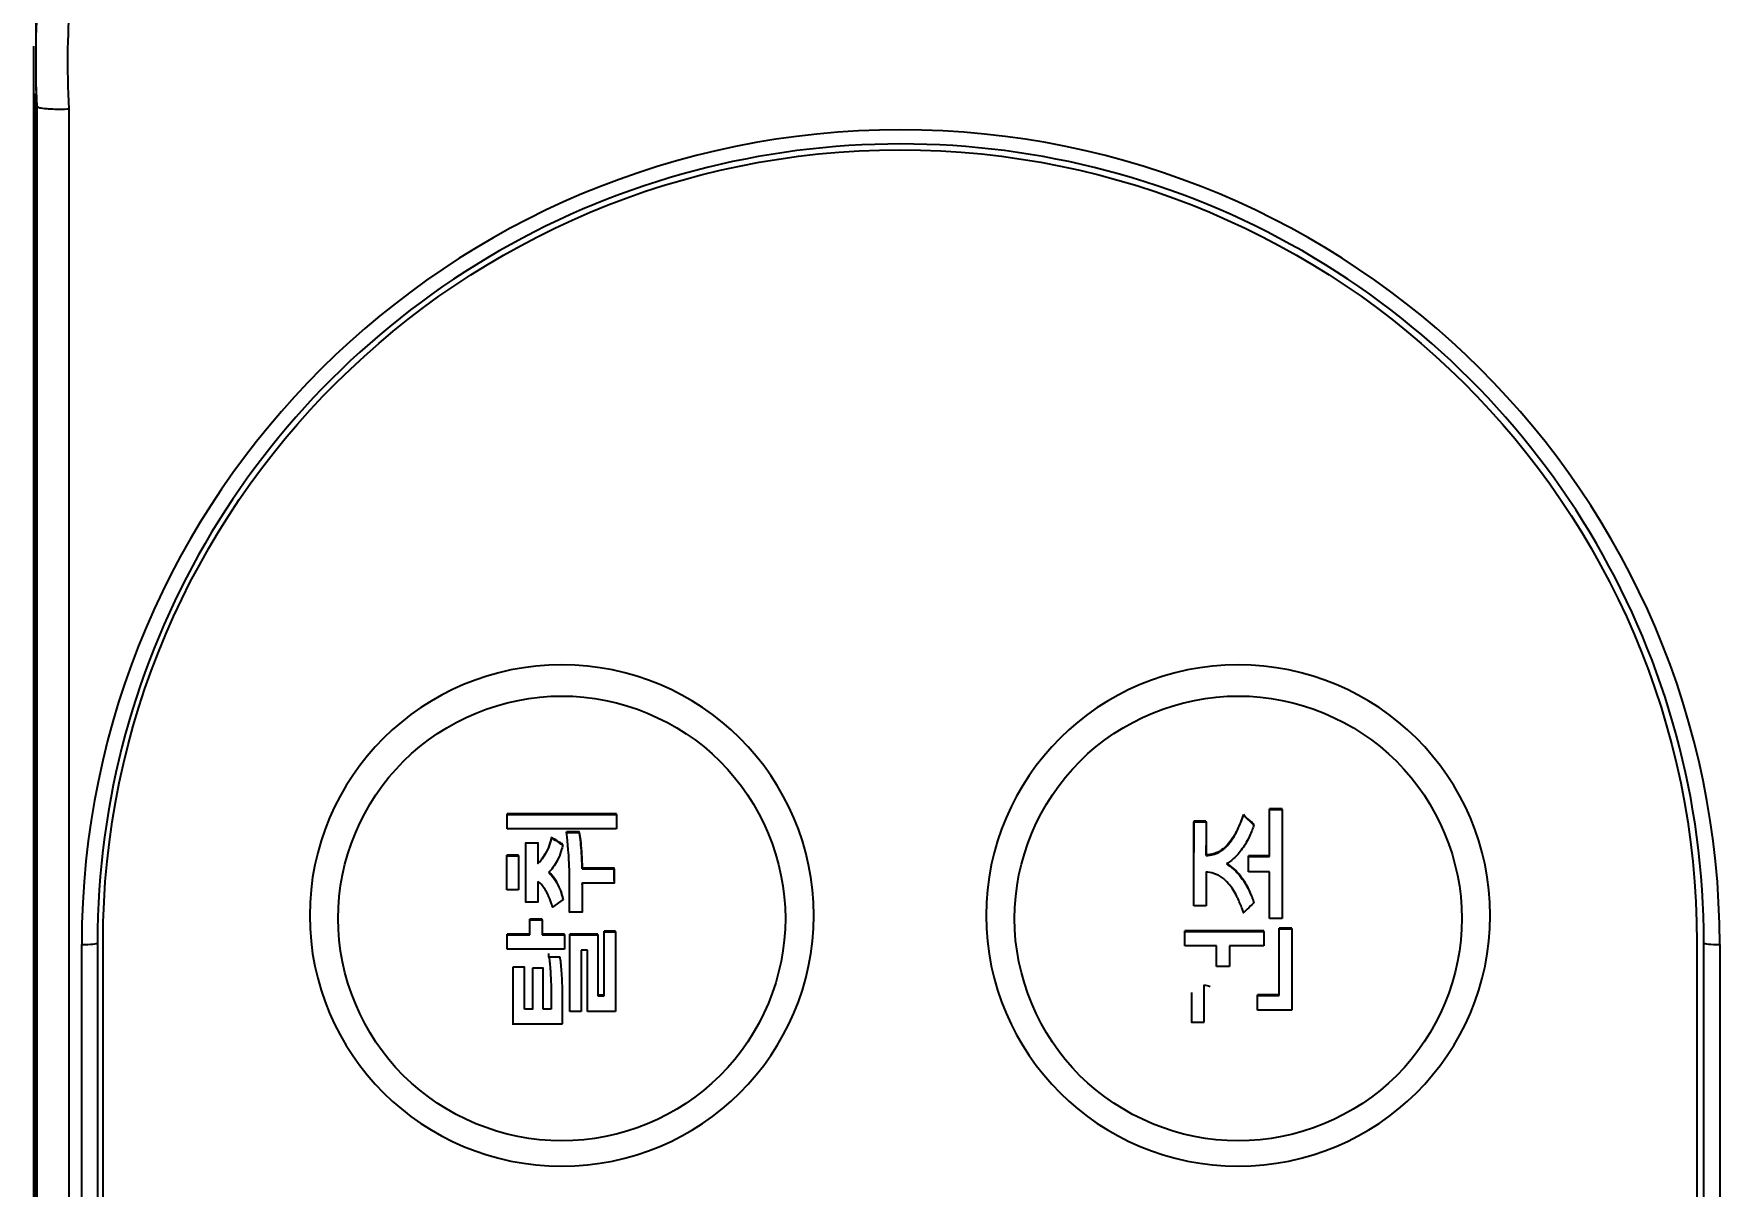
# Model space of a CAD drawing. Header units: millimetres. Extents: x 28 to 2974, y 8 to 3716.
# Drawn here: x 919.9 to 973.6, y 1258.4 to 1295 of the extents above; entities that cross this region are included whole.
import ezdxf

# ---------------------------------------------------------------- set-up
doc = ezdxf.new("R2010")
doc.units = ezdxf.units.MM
doc.layers.get('Defpoints').update_dxf_attribs({"linetype": 'CONTINUOUS'})
doc.layers.add('1LINE', color=7, linetype='CONTINUOUS')
doc.styles.add('Annotative', font='malgun.ttf')
doc.dimstyles.new('WOO', dxfattribs={"dimtxt": 20, "dimasz": 2, "dimexe": 1.25, "dimexo": 0.3, "dimgap": 1, "dimtad": 1, "dimdec": 1, "dimzin": 1, "dimdsep": 46, "dimtxsty": 'Annotative', "dimcen": 0, "dimclrd": 1, "dimclre": 1, "dimclrt": 2, "dimadec": 0, "dimazin": 0, "dimtfac": 1, "dimtdec": 1, "dimtofl": 0, "dimtmove": 0, "dimatfit": 3, "dimfxl": 0, "dimarcsym": 0})

# ---------------------------------------------------------------- blocks, each defined once
blk = doc.blocks.new('*D14')
at = {"layer": '1LINE', "color": 1, "lineweight": -2}
for p, q in [((919.938, 1293.155), (919.938, 1507.211)), ((1389.18, 1168.858), (1389.18, 1507.211)), ((921.938, 1505.961), (1387.18, 1505.961))]:
    blk.add_line(p, q, dxfattribs=at)
at = {"layer": '1LINE', "color": 1}
for points in [[(921.938, 1506.294), (921.938, 1505.627), (919.938, 1505.961)], [(1387.18, 1506.294), (1387.18, 1505.627), (1389.18, 1505.961)]]:
    blk.add_solid(points, dxfattribs=at)
at = {"layer": 'Defpoints', "color": 0}
for p in [(1389.18, 1505.961), (919.938, 1292.855), (1389.18, 1168.558)]:
    blk.add_point(p, dxfattribs=at)
at = {"layer": '1LINE', "color": 2, "insert": (1154.559, 1517.294), "char_height": 20, "attachment_point": 5, "style": 'Annotative'}
blk.add_mtext('469', dxfattribs=at)

msp = doc.modelspace()

# ---------------------------------------------------------------- linework, layer by layer
at = {"layer": '1LINE', "linetype": 'Continuous'}
for p, q in [((919.863, 1071.253), (919.863, 1294.559)), ((919.903, 1071.223), (919.903, 1293.064)), ((919.973, 1070.803), (919.973, 1292.645)), ((920.973, 1292.57), (920.973, 1070.7)), ((938.365, 1270.198), (934.888, 1270.198)), ((934.888, 1270.177), (934.888, 1270.198)), ((938.365, 1270.177), (938.365, 1270.198)), ((957.072, 1269.964), (957.068, 1269.964)), ((957.068, 1269.943), (957.068, 1269.964)), ((957.085, 1269.943), (957.085, 1269.964)), ((958.267, 1270.155), (958.267, 1270.176)), ((958.595, 1269.841), (958.595, 1269.862)), ((959.492, 1270.357), (959.092, 1270.357)), ((959.092, 1270.336), (959.092, 1270.357)), ((959.492, 1270.336), (959.492, 1270.357)), ((936.298, 1269.426), (936.298, 1269.447)), ((936.769, 1269.603), (936.769, 1269.624)), ((937.046, 1269.603), (937.046, 1269.624)), ((958.072, 1269.68), (958.072, 1269.701)), ((935.251, 1268.882), (934.88, 1268.882)), ((934.88, 1268.861), (934.88, 1268.882)), ((935.251, 1268.861), (935.251, 1268.882)), ((935.859, 1269.281), (935.859, 1269.299)), ((935.859, 1268.938), (935.859, 1268.917)), ((936.093, 1268.904), (936.093, 1268.925)), ((936.233, 1269.202), (936.233, 1269.223)), ((937.246, 1269.008), (937.246, 1269.029)), ((957.085, 1269.251), (957.085, 1269.23)), ((957.085, 1269.169), (957.085, 1269.19)), ((957.105, 1268.878), (957.105, 1268.899)), ((957.431, 1268.953), (957.431, 1268.974)), ((957.793, 1269.236), (957.793, 1269.257)), ((959.092, 1268.867), (958.421, 1268.867)), ((958.421, 1268.847), (958.421, 1268.867)), ((935.982, 1268.743), (935.982, 1268.764)), ((937.591, 1268.469), (937.27, 1268.469)), ((937.27, 1268.448), (937.27, 1268.469)), ((937.591, 1268.448), (937.591, 1268.469)), ((938.285, 1268.088), (938.285, 1268.466)), ((938.285, 1268.443), (938.285, 1268.464)), ((957.949, 1268.44), (957.949, 1268.461)), ((936.352, 1268.176), (936.352, 1268.197)), ((936.499, 1267.945), (936.499, 1267.966)), ((936.612, 1267.672), (936.612, 1267.693)), ((937.274, 1267.957), (937.274, 1267.978)), ((938.285, 1268.067), (938.285, 1268.088)), ((958.227, 1268.123), (958.227, 1268.144)), ((958.456, 1267.729), (958.456, 1267.749)), ((935.48, 1267.396), (935.48, 1267.417)), ((935.48, 1267.396), (935.48, 1267.391)), ((936.665, 1267.477), (936.665, 1267.498)), ((958.595, 1267.373), (958.595, 1267.394)), ((935.998, 1266.85), (935.611, 1266.85)), ((935.611, 1266.829), (935.611, 1266.85)), ((935.998, 1266.829), (935.998, 1266.85)), ((921.883, 1266.099), (921.883, 1070.674)), ((935.611, 1266.379), (934.888, 1266.379)), ((934.888, 1266.358), (934.888, 1266.379)), ((936.713, 1266.379), (935.998, 1266.379)), ((936.713, 1266.358), (936.713, 1266.379)), ((937.772, 1266.379), (936.883, 1266.379)), ((936.883, 1266.358), (936.883, 1266.379)), ((937.772, 1266.358), (937.772, 1266.379)), ((938.325, 1266.469), (937.965, 1266.469)), ((937.965, 1266.448), (937.965, 1266.469)), ((938.325, 1266.448), (938.325, 1266.469)), ((958.911, 1266.487), (956.398, 1266.487)), ((956.398, 1266.466), (956.398, 1266.487)), ((958.911, 1266.466), (958.911, 1266.487)), ((959.796, 1266.569), (959.397, 1266.569)), ((959.397, 1266.548), (959.397, 1266.569)), ((959.796, 1266.548), (959.796, 1266.569)), ((972.883, 1070.674), (972.883, 1266.099)), ((921.383, 1070.622), (921.383, 1266.047)), ((936.215, 1265.651), (936.215, 1265.766)), ((973.383, 1266.047), (973.383, 1070.622)), ((935.44, 1263.996), (935.44, 1264.111)), ((937.965, 1264.437), (937.772, 1264.437)), ((959.397, 1264.447), (958.709, 1264.447)), ((958.709, 1264.426), (958.709, 1264.447)), ((935.065, 1263.532), (935.065, 1263.495)), ((956.828, 1263.585), (956.832, 1263.585))]:
    msp.add_line(p, q, dxfattribs=at)
for centre, major_axis, ratio, start_param, end_param in [((947.383, 1266.047), (-26, 0), 0.994521, 3.141593, 6.283185), ((947.383, 1266.099), (25.5, 0), 0.994521, 0, 3.141593), ((921.383, 1266.099), (0.5, 0), 0.104535, 4.712389, 6.283185), ((973.383, 1266.099), (-0.5, 0), 0.104535, 0, 1.570796)]:
    msp.add_ellipse(centre, major_axis=major_axis, ratio=ratio, start_param=start_param, end_param=end_param, dxfattribs=at)
for points, knots in [([(919.973, 1292.645), (919.973, 1292.646), (919.973, 1292.647), (919.901, 1293.967), (919.925, 1295.276), (920.041, 1296.571)], [0, 0, 0, 0, 0.000474, 0.000474, 1, 1, 1, 1]), ([(919.973, 1292.645), (919.989, 1292.633), (920.022, 1292.607), (920.226, 1292.582), (920.536, 1292.564), (920.797, 1292.567), (920.973, 1292.57)], [0, 0, 0, 0, 0.241272, 0.500154, 0.661789, 1, 1, 1, 1]), ([(925.289, 1062.226), (923.207, 1064.56), (922.059, 1067.565), (922.059, 1070.686), (922.059, 1070.686), (922.059, 1266.111), (922.059, 1266.111), (922.059, 1279.985), (933.409, 1291.271), (961.31, 1291.271), (972.659, 1279.985), (972.659, 1266.111), (972.659, 1266.111), (972.659, 1070.686), (972.659, 1070.686)], [0, 0, 0, 0, 0.2, 0.2, 0.2, 0.4, 0.4, 0.4, 0.6, 0.6, 0.8, 0.8, 0.8, 1, 1, 1, 1]), ([(936.622, 1259.014), (932.204, 1259.014), (928.622, 1262.575), (928.622, 1271.364), (932.204, 1274.926), (941.041, 1274.926), (944.622, 1271.364), (944.622, 1262.575), (941.041, 1259.014), (936.622, 1259.014)], [0, 0, 0, 0, 0.25, 0.25, 0.5, 0.5, 0.75, 0.75, 1, 1, 1, 1]), ([(958.097, 1259.014), (953.679, 1259.014), (950.097, 1262.575), (950.097, 1271.364), (953.679, 1274.926), (962.515, 1274.926), (966.097, 1271.364), (966.097, 1262.575), (962.515, 1259.014), (958.097, 1259.014)], [0, 0, 0, 0, 0.25, 0.25, 0.5, 0.5, 0.75, 0.75, 1, 1, 1, 1]), ([(936.622, 1259.815), (938.498, 1259.815), (940.32, 1260.566), (942.97, 1263.204), (943.723, 1265.034), (943.722, 1268.72), (942.955, 1270.562), (940.336, 1273.169), (938.502, 1273.935), (934.751, 1273.938), (932.913, 1273.172), (930.291, 1270.566), (929.523, 1268.74), (929.522, 1265.015), (930.29, 1263.188), (932.908, 1260.582), (934.746, 1259.815), (936.622, 1259.815)], [0, 0, 0, 0, 0.125, 0.125, 0.25, 0.25, 0.375, 0.375, 0.5, 0.5, 0.625, 0.625, 0.75, 0.75, 0.875, 0.875, 1, 1, 1, 1]), ([(958.097, 1259.815), (959.973, 1259.815), (961.795, 1260.566), (964.445, 1263.204), (965.198, 1265.035), (965.196, 1268.72), (964.429, 1270.563), (961.81, 1273.169), (959.976, 1273.935), (956.225, 1273.937), (954.387, 1273.172), (951.766, 1270.565), (950.997, 1268.739), (950.996, 1265.014), (951.765, 1263.188), (954.383, 1260.582), (956.221, 1259.815), (958.097, 1259.815)], [0, 0, 0, 0, 0.125, 0.125, 0.25, 0.25, 0.375, 0.375, 0.5, 0.5, 0.625, 0.625, 0.75, 0.75, 0.875, 0.875, 1, 1, 1, 1]), ([(957.068, 1269.964), (957.023, 1269.964), (956.978, 1269.964), (956.888, 1269.964), (956.843, 1269.964), (956.775, 1269.964), (956.752, 1269.964), (956.719, 1269.964), (956.707, 1269.964), (956.693, 1269.964), (956.69, 1269.964), (956.687, 1269.964), (956.687, 1269.964), (956.686, 1269.964), (956.686, 1269.964), (956.686, 1269.964), (956.686, 1269.964), (956.686, 1269.964), (956.686, 1269.964), (956.686, 1269.964), (956.686, 1269.964)], [0, 0, 0, 0, 0.354111, 0.354111, 0.708222, 0.708222, 0.885277, 0.885277, 0.973805, 0.973805, 0.995937, 0.995937, 0.998703, 0.998703, 0.999395, 0.999395, 0.999741, 0.999741, 0.999914, 1, 1, 1, 1]), ([(956.686, 1267.891), (956.686, 1268.68), (956.686, 1269.943), (956.686, 1269.943), (956.686, 1269.943), (956.992, 1269.943), (957.068, 1269.943)], [0, 0, 0, 0, 0.44, 0.44, 0.44, 1, 1, 1, 1]), ([(957.068, 1269.943), (957.079, 1269.943), (957.085, 1269.943), (957.085, 1269.943), (957.085, 1269.943), (957.085, 1269.485), (957.085, 1269.169)], [0, 0, 0, 0, 0.16, 0.16, 0.16, 1, 1, 1, 1]), ([(958.595, 1269.862), (958.595, 1269.862), (958.594, 1269.863), (958.592, 1269.865), (958.59, 1269.867), (958.58, 1269.877), (958.572, 1269.884), (958.532, 1269.922), (958.5, 1269.953), (958.401, 1270.048), (958.313, 1270.096), (958.267, 1270.176)], [0, 0, 0, 0, 0.004558, 0.004558, 0.02279, 0.02279, 0.095716, 0.095716, 0.387421, 0.387421, 1, 1, 1, 1]), ([(958.267, 1270.155), (958.267, 1270.155), (958.595, 1269.841), (958.595, 1269.841), (958.563, 1269.739), (958.517, 1269.621), (958.456, 1269.487)], [0, 0, 0, 0, 0.5, 0.5, 0.5, 1, 1, 1, 1]), ([(936.653, 1269.231), (936.646, 1269.236), (936.639, 1269.24), (936.602, 1269.263), (936.572, 1269.281), (936.52, 1269.312), (936.498, 1269.326), (936.446, 1269.357), (936.417, 1269.375), (936.372, 1269.402), (936.357, 1269.411), (936.335, 1269.425), (936.328, 1269.429), (936.313, 1269.438), (936.306, 1269.443), (936.298, 1269.447), (936.298, 1269.447), (936.298, 1269.447), (936.298, 1269.447), (936.298, 1269.447)], [0, 0, 0, 0, 0.062495, 0.062495, 0.312477, 0.312477, 0.499963, 0.499963, 0.74964, 0.74964, 0.874478, 0.874478, 0.936897, 0.936897, 0.999316, 0.999316, 0.99992, 0.99992, 1, 1, 1, 1]), ([(937.046, 1269.624), (937.007, 1269.624), (936.967, 1269.624), (936.901, 1269.624), (936.874, 1269.624), (936.83, 1269.624), (936.811, 1269.624), (936.788, 1269.624), (936.782, 1269.624), (936.774, 1269.624), (936.772, 1269.624), (936.77, 1269.624), (936.77, 1269.624), (936.769, 1269.624), (936.769, 1269.624), (936.769, 1269.624), (936.769, 1269.624), (936.769, 1269.624), (936.769, 1269.624)], [0, 0, 0, 0, 0.428569, 0.428569, 0.714295, 0.714295, 0.910993, 0.910993, 0.973055, 0.973055, 0.992136, 0.992136, 0.997798, 0.997798, 0.999318, 0.999318, 0.9998, 1, 1, 1, 1]), ([(937.246, 1269.029), (937.23, 1269.284), (937.207, 1269.482), (937.175, 1269.624), (937.175, 1269.624), (937.118, 1269.624), (937.046, 1269.624)], [0, 0, 0, 0, 0.727273, 0.727273, 0.727273, 1, 1, 1, 1]), ([(937.046, 1269.603), (937.118, 1269.603), (937.175, 1269.603), (937.175, 1269.603), (937.207, 1269.462), (937.23, 1269.263), (937.246, 1269.008)], [0, 0, 0, 0, 0.272727, 0.272727, 0.272727, 1, 1, 1, 1]), ([(935.859, 1268.051), (935.859, 1268.051), (935.859, 1267.391), (935.859, 1267.391), (935.859, 1267.391), (935.48, 1267.391), (935.48, 1267.391), (935.48, 1267.391), (935.48, 1269.281), (935.48, 1269.281), (935.48, 1269.281), (935.859, 1269.281), (935.859, 1269.281), (935.859, 1269.281), (935.859, 1268.625), (935.859, 1268.625), (935.902, 1268.653), (935.942, 1268.693), (935.982, 1268.743)], [0, 0, 0, 0, 0.166667, 0.166667, 0.166667, 0.333333, 0.333333, 0.333333, 0.5, 0.5, 0.5, 0.666667, 0.666667, 0.666667, 0.833333, 0.833333, 0.833333, 1, 1, 1, 1]), ([(937.072, 1267.076), (936.972, 1267.076), (936.871, 1267.076), (936.871, 1267.076), (936.871, 1267.076), (936.871, 1268.145), (936.871, 1268.145), (936.871, 1268.376), (936.859, 1268.654), (936.833, 1268.98)], [0, 0, 0, 0, 0.2, 0.2, 0.2, 0.6, 0.6, 0.6, 1, 1, 1, 1]), ([(957.105, 1268.899), (957.094, 1268.899), (957.085, 1268.899), (957.085, 1268.899), (957.085, 1268.899), (957.085, 1269.025), (957.085, 1269.19)], [0, 0, 0, 0, 0.56, 0.56, 0.56, 1, 1, 1, 1]), ([(957.085, 1269.169), (957.085, 1269.004), (957.085, 1268.878), (957.085, 1268.878), (957.085, 1268.878), (957.094, 1268.878), (957.105, 1268.878)], [0, 0, 0, 0, 0.44, 0.44, 0.44, 1, 1, 1, 1]), ([(957.431, 1268.974), (957.306, 1268.924), (957.207, 1268.899), (957.133, 1268.899), (957.133, 1268.899), (957.118, 1268.899), (957.105, 1268.899)], [0, 0, 0, 0, 0.64, 0.64, 0.64, 1, 1, 1, 1]), ([(957.105, 1268.878), (957.118, 1268.878), (957.133, 1268.878), (957.133, 1268.878), (957.207, 1268.878), (957.306, 1268.903), (957.431, 1268.953)], [0, 0, 0, 0, 0.36, 0.36, 0.36, 1, 1, 1, 1]), ([(938.285, 1268.469), (938.285, 1268.469), (938.285, 1268.469), (938.285, 1268.469), (938.285, 1268.469), (938.285, 1268.469), (938.285, 1268.469), (938.285, 1268.469), (938.284, 1268.469), (938.284, 1268.469), (938.284, 1268.469), (938.283, 1268.469), (938.283, 1268.469), (938.281, 1268.469), (938.281, 1268.469), (938.278, 1268.469), (938.276, 1268.469), (938.271, 1268.469), (938.267, 1268.469), (938.256, 1268.469), (938.249, 1268.469), (938.227, 1268.469), (938.213, 1268.469), (938.169, 1268.469), (938.141, 1268.469), (938.054, 1268.469), (937.996, 1268.469), (937.823, 1268.469), (937.707, 1268.469), (937.591, 1268.469)], [0, 0, 0, 0, 0.000047, 0.000047, 0.000189, 0.000189, 0.000617, 0.000617, 0.00094, 0.00094, 0.001916, 0.001916, 0.00387, 0.00387, 0.007776, 0.007776, 0.015589, 0.015589, 0.031215, 0.031215, 0.062466, 0.062466, 0.124968, 0.124968, 0.249973, 0.249973, 0.499982, 0.499982, 1, 1, 1, 1]), ([(937.591, 1268.448), (937.889, 1268.448), (938.285, 1268.448), (938.285, 1268.448), (938.285, 1268.448), (938.285, 1268.446), (938.285, 1268.443)], [0, 0, 0, 0, 0.909091, 0.909091, 0.909091, 1, 1, 1, 1]), ([(957.431, 1268.263), (957.306, 1268.314), (957.207, 1268.34), (957.133, 1268.34), (957.133, 1268.34), (957.085, 1268.34), (957.085, 1268.34), (957.085, 1268.34), (957.085, 1267.739), (957.085, 1267.438)], [0, 0, 0, 0, 0.363636, 0.363636, 0.363636, 0.727273, 0.727273, 0.727273, 1, 1, 1, 1]), ([(938.285, 1268.067), (938.285, 1268.024), (938.285, 1267.996), (938.285, 1267.996), (938.285, 1267.996), (937.274, 1267.996), (937.274, 1267.996), (937.274, 1267.996), (937.274, 1267.991), (937.274, 1267.981)], [0, 0, 0, 0, 0.188497, 0.188497, 0.188497, 0.942483, 0.942483, 0.942483, 1, 1, 1, 1]), ([(936.665, 1267.477), (936.665, 1267.477), (936.33, 1267.23), (936.33, 1267.23), (936.317, 1267.282), (936.297, 1267.349), (936.27, 1267.431)], [0, 0, 0, 0, 0.5, 0.5, 0.5, 1, 1, 1, 1]), ([(958.278, 1267.069), (958.271, 1267.063), (958.267, 1267.059), (958.267, 1267.059), (958.252, 1267.102), (958.236, 1267.146), (958.219, 1267.19)], [0, 0, 0, 0, 0.28, 0.28, 0.28, 1, 1, 1, 1]), ([(937.274, 1267.126), (937.274, 1267.095), (937.274, 1267.076), (937.274, 1267.076), (937.274, 1267.076), (937.173, 1267.076), (937.072, 1267.076)], [0, 0, 0, 0, 0.220214, 0.220214, 0.220214, 1, 1, 1, 1]), ([(935.065, 1265.332), (935.065, 1265.332), (935.065, 1263.532), (935.065, 1263.532), (935.065, 1263.532), (936.65, 1263.532), (936.65, 1263.532)], [0, 0, 0, 0, 0.5, 0.5, 0.5, 1, 1, 1, 1]), ([(935.44, 1264.696), (935.44, 1265.019), (935.44, 1265.332), (935.44, 1265.332), (935.44, 1265.332), (935.321, 1265.332), (935.217, 1265.332)], [0, 0, 0, 0, 0.462069, 0.462069, 0.462069, 1, 1, 1, 1]), ([(935.694, 1265.293), (935.694, 1265.293), (935.694, 1263.996), (935.694, 1263.996), (935.694, 1263.996), (935.44, 1263.996), (935.44, 1263.996)], [0, 0, 0, 0, 0.5, 0.5, 0.5, 1, 1, 1, 1]), ([(936.033, 1264.691), (936.033, 1264.999), (936.033, 1265.293), (936.033, 1265.293), (936.033, 1265.293), (935.916, 1265.293), (935.82, 1265.293)], [0, 0, 0, 0, 0.44807, 0.44807, 0.44807, 1, 1, 1, 1]), ([(936.65, 1263.532), (936.65, 1263.532), (936.646, 1264.562), (936.646, 1264.562), (936.643, 1264.803), (936.634, 1265.017), (936.618, 1265.207)], [0, 0, 0, 0, 0.5, 0.5, 0.5, 1, 1, 1, 1]), ([(956.616, 1264.452), (956.616, 1264.019), (956.616, 1263.585), (956.616, 1263.585), (956.616, 1263.585), (956.724, 1263.585), (956.828, 1263.585)], [0, 0, 0, 0, 0.489161, 0.489161, 0.489161, 1, 1, 1, 1])]:
    msp.add_open_spline(points, degree=3, knots=knots, dxfattribs=at)
for points in [[(921.037, 1296.379), (920.923, 1295.111), (920.904, 1293.841), (920.973, 1292.57)], [(919.973, 1292.645), (919.95, 1292.785), (919.926, 1292.924), (919.903, 1293.064)], [(934.888, 1270.177), (936.047, 1270.177), (937.206, 1270.177), (938.365, 1270.177)], [(934.888, 1269.721), (934.888, 1269.873), (934.888, 1270.025), (934.888, 1270.177)], [(938.365, 1270.177), (938.365, 1270.025), (938.365, 1269.873), (938.365, 1269.721)], [(956.686, 1269.964), (956.684, 1269.632), (956.684, 1269.299), (956.684, 1268.966)], [(958.267, 1270.176), (958.214, 1270.024), (958.149, 1269.866), (958.072, 1269.701)], [(958.072, 1269.68), (958.149, 1269.845), (958.214, 1270.003), (958.267, 1270.155)], [(959.092, 1268.847), (959.092, 1269.343), (959.092, 1269.839), (959.092, 1270.336)], [(959.092, 1270.336), (959.225, 1270.336), (959.358, 1270.336), (959.492, 1270.336)], [(959.492, 1270.336), (959.492, 1269.183), (959.492, 1268.031), (959.492, 1266.878)], [(938.365, 1269.721), (937.206, 1269.721), (936.047, 1269.721), (934.888, 1269.721)], [(936.298, 1269.447), (936.285, 1269.39), (936.263, 1269.315), (936.233, 1269.223)], [(936.233, 1269.202), (936.263, 1269.294), (936.285, 1269.369), (936.298, 1269.426)], [(936.298, 1269.426), (936.298, 1269.426), (936.654, 1269.21), (936.653, 1269.21)], [(936.815, 1269.203), (936.798, 1269.403), (936.782, 1269.536), (936.769, 1269.603)], [(936.769, 1269.603), (936.769, 1269.603), (936.927, 1269.603), (937.046, 1269.603)], [(958.072, 1269.701), (957.994, 1269.536), (957.901, 1269.388), (957.793, 1269.257)], [(957.793, 1269.236), (957.901, 1269.367), (957.994, 1269.515), (958.072, 1269.68)], [(958.456, 1269.487), (958.396, 1269.354), (958.32, 1269.221), (958.227, 1269.091)], [(934.88, 1267.788), (934.88, 1268.145), (934.88, 1268.503), (934.88, 1268.861)], [(934.88, 1268.861), (935.003, 1268.861), (935.127, 1268.861), (935.251, 1268.861)], [(935.251, 1268.861), (935.251, 1268.503), (935.251, 1268.145), (935.251, 1267.788)], [(936.093, 1268.925), (936.058, 1268.867), (936.022, 1268.813), (935.982, 1268.764)], [(935.982, 1268.743), (936.022, 1268.792), (936.058, 1268.846), (936.093, 1268.904)], [(936.233, 1269.223), (936.203, 1269.132), (936.156, 1269.032), (936.093, 1268.925)], [(936.093, 1268.904), (936.156, 1269.011), (936.203, 1269.111), (936.233, 1269.202)], [(936.596, 1269), (936.569, 1268.907), (936.529, 1268.81), (936.476, 1268.707)], [(936.653, 1269.21), (936.643, 1269.163), (936.624, 1269.093), (936.596, 1269)], [(936.833, 1268.98), (936.827, 1269.062), (936.821, 1269.136), (936.815, 1269.203)], [(937.27, 1268.469), (937.27, 1268.587), (937.262, 1268.774), (937.246, 1269.029)], [(937.246, 1269.008), (937.262, 1268.753), (937.27, 1268.566), (937.27, 1268.448)], [(957.793, 1269.257), (957.677, 1269.118), (957.557, 1269.024), (957.431, 1268.974)], [(957.431, 1268.953), (957.557, 1269.003), (957.677, 1269.097), (957.793, 1269.236)], [(957.949, 1268.774), (957.853, 1268.689), (957.778, 1268.633), (957.726, 1268.607)], [(958.227, 1269.091), (958.138, 1268.964), (958.045, 1268.859), (957.949, 1268.774)], [(958.421, 1268.36), (958.421, 1268.522), (958.421, 1268.684), (958.421, 1268.847)], [(958.421, 1268.847), (958.645, 1268.847), (958.868, 1268.847), (959.092, 1268.847)], [(936.342, 1268.491), (936.292, 1268.423), (936.245, 1268.371), (936.204, 1268.334)], [(936.204, 1268.334), (936.24, 1268.308), (936.289, 1268.256), (936.352, 1268.176)], [(936.352, 1268.197), (936.294, 1268.271), (936.247, 1268.321), (936.211, 1268.349)], [(936.476, 1268.707), (936.436, 1268.631), (936.392, 1268.559), (936.342, 1268.491)], [(937.27, 1268.448), (937.27, 1268.448), (937.413, 1268.448), (937.591, 1268.448)], [(938.285, 1268.443), (938.285, 1268.406), (938.285, 1268.183), (938.285, 1268.067)], [(957.57, 1268.187), (957.524, 1268.219), (957.478, 1268.244), (957.431, 1268.263)], [(957.726, 1268.607), (957.778, 1268.581), (957.853, 1268.525), (957.949, 1268.44)], [(957.949, 1268.461), (957.859, 1268.54), (957.789, 1268.594), (957.737, 1268.622)], [(958.227, 1268.144), (958.138, 1268.27), (958.045, 1268.375), (957.949, 1268.461)], [(957.949, 1268.44), (958.045, 1268.355), (958.138, 1268.249), (958.227, 1268.123)], [(959.092, 1268.36), (958.868, 1268.36), (958.645, 1268.36), (958.421, 1268.36)], [(959.092, 1266.878), (959.092, 1267.372), (959.092, 1267.866), (959.092, 1268.36)], [(935.251, 1267.788), (935.127, 1267.788), (935.003, 1267.788), (934.88, 1267.788)], [(936.01, 1267.916), (935.962, 1267.977), (935.912, 1268.022), (935.859, 1268.051)], [(936.077, 1267.822), (936.056, 1267.853), (936.034, 1267.885), (936.01, 1267.916)], [(936.136, 1267.725), (936.118, 1267.758), (936.098, 1267.79), (936.077, 1267.822)], [(936.27, 1267.431), (936.244, 1267.512), (936.199, 1267.61), (936.136, 1267.725)], [(936.499, 1267.966), (936.463, 1268.042), (936.413, 1268.119), (936.352, 1268.197)], [(936.352, 1268.176), (936.413, 1268.098), (936.463, 1268.021), (936.499, 1267.945)], [(936.612, 1267.693), (936.587, 1267.778), (936.549, 1267.869), (936.499, 1267.966)], [(936.499, 1267.945), (936.549, 1267.848), (936.587, 1267.757), (936.612, 1267.672)], [(936.665, 1267.498), (936.655, 1267.543), (936.637, 1267.608), (936.612, 1267.693)], [(937.274, 1267.981), (937.274, 1267.975), (937.274, 1267.966), (937.274, 1267.957)], [(937.274, 1267.957), (937.274, 1267.809), (937.274, 1267.29), (937.274, 1267.126)], [(956.686, 1267.271), (956.686, 1267.271), (956.686, 1267.532), (956.686, 1267.891)], [(957.793, 1267.979), (957.72, 1268.065), (957.646, 1268.135), (957.57, 1268.187)], [(958.057, 1267.569), (957.982, 1267.722), (957.894, 1267.858), (957.793, 1267.979)], [(958.456, 1267.749), (958.396, 1267.884), (958.32, 1268.016), (958.227, 1268.144)], [(958.227, 1268.123), (958.32, 1267.996), (958.396, 1267.864), (958.456, 1267.729)], [(958.595, 1267.394), (958.563, 1267.496), (958.517, 1267.615), (958.456, 1267.749)], [(958.456, 1267.729), (958.517, 1267.594), (958.563, 1267.475), (958.595, 1267.373)], [(936.612, 1267.672), (936.637, 1267.587), (936.655, 1267.522), (936.665, 1267.477)], [(956.867, 1267.271), (956.774, 1267.271), (956.686, 1267.271), (956.686, 1267.271)], [(957.064, 1267.271), (957.026, 1267.271), (956.945, 1267.271), (956.867, 1267.271)], [(957.085, 1267.271), (957.085, 1267.271), (957.077, 1267.271), (957.064, 1267.271)], [(957.085, 1267.438), (957.085, 1267.338), (957.085, 1267.271), (957.085, 1267.271)], [(958.072, 1267.538), (958.067, 1267.549), (958.062, 1267.559), (958.057, 1267.569)], [(958.219, 1267.19), (958.177, 1267.304), (958.127, 1267.42), (958.072, 1267.538)], [(958.431, 1267.216), (958.367, 1267.154), (958.303, 1267.093), (958.278, 1267.069)], [(958.595, 1267.373), (958.595, 1267.373), (958.513, 1267.294), (958.431, 1267.216)], [(935.611, 1266.829), (935.74, 1266.829), (935.869, 1266.829), (935.998, 1266.829)], [(935.611, 1266.358), (935.611, 1266.515), (935.611, 1266.672), (935.611, 1266.829)], [(935.998, 1266.829), (935.998, 1266.672), (935.998, 1266.515), (935.998, 1266.358)], [(959.492, 1266.878), (959.358, 1266.878), (959.225, 1266.878), (959.092, 1266.878)], [(934.888, 1265.901), (934.888, 1266.054), (934.888, 1266.206), (934.888, 1266.358)], [(934.888, 1266.358), (935.129, 1266.358), (935.37, 1266.358), (935.611, 1266.358)], [(935.998, 1266.358), (936.236, 1266.358), (936.474, 1266.358), (936.713, 1266.358)], [(936.713, 1266.358), (936.713, 1266.206), (936.713, 1266.054), (936.713, 1265.901)], [(936.883, 1263.917), (936.883, 1264.731), (936.883, 1265.544), (936.883, 1266.358)], [(936.883, 1266.358), (937.179, 1266.358), (937.476, 1266.358), (937.772, 1266.358)], [(937.772, 1266.358), (937.772, 1265.711), (937.772, 1265.064), (937.772, 1264.416)], [(937.965, 1266.448), (938.085, 1266.448), (938.205, 1266.448), (938.325, 1266.448)], [(937.965, 1264.416), (937.965, 1265.094), (937.965, 1265.771), (937.965, 1266.448)], [(938.325, 1266.448), (938.325, 1265.606), (938.325, 1264.764), (938.325, 1263.921)], [(956.398, 1266.466), (957.236, 1266.466), (958.073, 1266.466), (958.911, 1266.466)], [(956.398, 1266.01), (956.398, 1266.162), (956.398, 1266.314), (956.398, 1266.466)], [(958.911, 1266.466), (958.911, 1266.314), (958.911, 1266.162), (958.911, 1266.01)], [(959.397, 1264.426), (959.397, 1265.133), (959.397, 1265.841), (959.397, 1266.548)], [(959.397, 1266.548), (959.53, 1266.548), (959.663, 1266.548), (959.796, 1266.548)], [(959.796, 1266.548), (959.796, 1265.687), (959.796, 1264.827), (959.796, 1263.966)], [(936.713, 1265.901), (936.104, 1265.901), (935.496, 1265.901), (934.888, 1265.901)], [(936.57, 1265.651), (936.57, 1265.651), (936.215, 1265.651), (936.215, 1265.651)], [(936.215, 1265.651), (936.234, 1265.545), (936.248, 1265.397), (936.261, 1265.204)], [(936.618, 1265.207), (936.602, 1265.395), (936.587, 1265.543), (936.57, 1265.651)], [(937.436, 1265.866), (937.371, 1265.866), (937.307, 1265.866), (937.243, 1265.866)], [(937.243, 1265.866), (937.243, 1265.217), (937.243, 1264.567), (937.243, 1263.917)], [(937.436, 1263.921), (937.436, 1264.57), (937.436, 1265.218), (937.436, 1265.866)], [(957.413, 1266.01), (957.075, 1266.01), (956.736, 1266.01), (956.398, 1266.01)], [(957.413, 1265.353), (957.413, 1265.572), (957.413, 1265.791), (957.413, 1266.01)], [(957.82, 1266.01), (957.82, 1265.791), (957.82, 1265.572), (957.82, 1265.353)], [(958.911, 1266.01), (958.547, 1266.01), (958.184, 1266.01), (957.82, 1266.01)], [(935.217, 1265.332), (935.137, 1265.332), (935.065, 1265.332), (935.065, 1265.332)], [(935.82, 1265.293), (935.752, 1265.293), (935.694, 1265.293), (935.694, 1265.293)], [(936.261, 1265.204), (936.272, 1265.012), (936.281, 1264.83), (936.286, 1264.66)], [(957.82, 1265.353), (957.685, 1265.353), (957.549, 1265.353), (957.413, 1265.353)], [(935.44, 1263.996), (935.44, 1263.996), (935.44, 1264.352), (935.44, 1264.696)], [(936.033, 1263.996), (936.033, 1263.996), (936.033, 1264.352), (936.033, 1264.691)], [(936.286, 1264.66), (936.286, 1264.66), (936.286, 1263.996), (936.286, 1263.996)], [(956.616, 1264.522), (956.616, 1264.498), (956.616, 1264.475), (956.616, 1264.452)], [(957.014, 1264.768), (957.076, 1264.759), (957.139, 1264.743), (957.203, 1264.72)], [(957.014, 1263.585), (957.014, 1263.585), (957.014, 1264.768), (957.014, 1264.768)], [(936.286, 1263.996), (936.286, 1263.996), (936.033, 1263.996), (936.033, 1263.996)], [(937.772, 1264.416), (937.837, 1264.416), (937.901, 1264.416), (937.965, 1264.416)], [(958.709, 1263.966), (958.709, 1264.119), (958.709, 1264.273), (958.709, 1264.426)], [(958.709, 1264.426), (958.938, 1264.426), (959.168, 1264.426), (959.397, 1264.426)], [(959.796, 1263.966), (959.433, 1263.966), (959.071, 1263.966), (958.709, 1263.966)], [(937.243, 1263.917), (937.123, 1263.917), (937.003, 1263.917), (936.883, 1263.917)], [(938.325, 1263.921), (938.029, 1263.921), (937.732, 1263.921), (937.436, 1263.921)], [(956.832, 1263.585), (956.926, 1263.585), (957.014, 1263.585), (957.014, 1263.585)]]:
    msp.add_open_spline(points, degree=3, dxfattribs=at)

# ---------------------------------------------------------------- dimensions: what is measured, and where the dimension line sits
at = {"layer": '1LINE'}
dim = msp.add_linear_dim(base=(1389.18, 1505.961), p1=(919.938, 1292.855), p2=(1389.18, 1168.558), dimstyle='WOO', override={"dimdec": 0}, dxfattribs=at)
dim.commit()
dim.dimension.update_dxf_attribs({"geometry": '*D14', "text_midpoint": (1154.559, 1517.294)})

doc.saveas('drawing.dxf')
